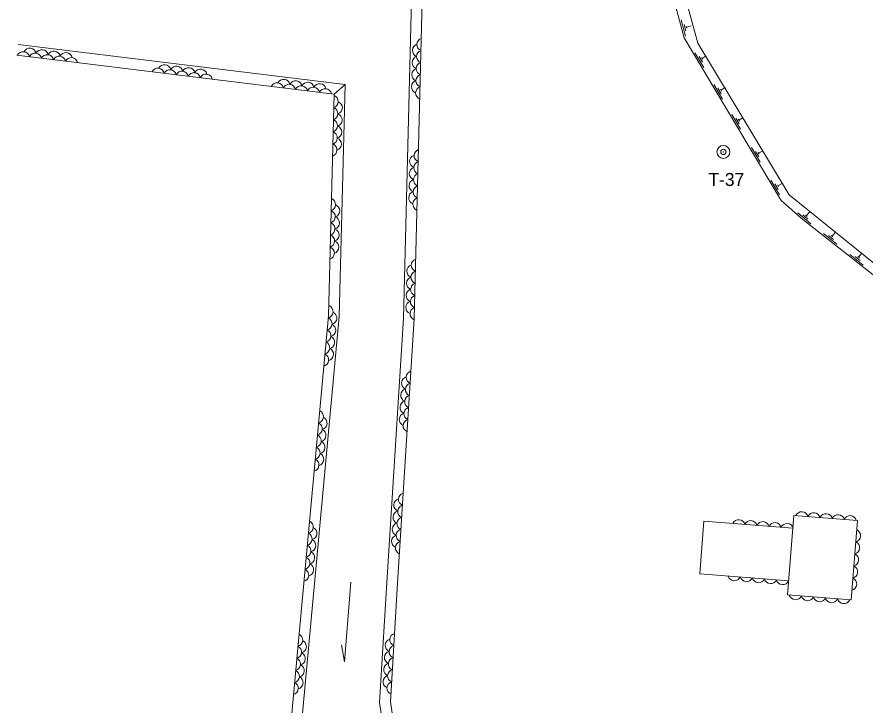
# Model space of a CAD drawing. Units: millimetres, scale not verified. Extents: x 56189 to 355068, y 31537 to 257017.
# Drawn here: x 60672 to 100221, y 79237 to 111320 of the extents above; entities that cross this region are included whole.
import ezdxf
from ezdxf.enums import TextEntityAlignment as Align

# ---------------------------------------------------------------- set-up
doc = ezdxf.new("R2010")
doc.units = ezdxf.units.MM
doc.header["$LTSCALE"] = 500
doc.header["$PDMODE"] = 32
doc.header["$PDSIZE"] = 250
doc.layers.add('0平面図-0通り芯', color=3, linetype='Continuous', lineweight=13)
doc.styles.add('MS-ゴシック-5.0-1.0', font='')
doc.styles.get('MS-ゴシック-5.0-1.0').set_extended_font_data('MS-ゴシック-5.0-1.0')

msp = doc.modelspace()

# ---------------------------------------------------------------- linework, layer by layer
at = {"layer": '0平面図-0通り芯'}
for p, q in [((90740.9, 114271), (91791.2, 110343)), ((91510.6, 113388.7), (92428.4, 110094.6)), ((79075, 112137.1), (78696.7, 97274.2)), ((79573.8, 112080), (79196.6, 97261.5)), ((91791.2, 110343), (96302.5, 102762.1)), ((75973, 108165.3), (60725, 110034)), ((92428.4, 110094.6), (96681.3, 103019.4)), ((75461.6, 107724.3), (60671.6, 109536.8)), ((75461.6, 107724.3), (75973, 108165.3)), ((75973, 108165.3), (75697.7, 97350.6)), ((75461.6, 107724.3), (75198.3, 97380)), ((96681.3, 103019.4), (136076.2, 71231)), ((96302.5, 102762.1), (97326.2, 101882)), ((97326.2, 101882), (105255.3, 95600.9)), ((73410.2, 78066.1), (75198.3, 97380)), ((75697.7, 97350.6), (73911.2, 78054.7)), ((78696.7, 97274.2), (77915.2, 84947.9)), ((79195.7, 97242.6), (78414.2, 84916.3)), ((92512.8, 85358.7), (92707.9, 87809.6)), ((92707.9, 87809.6), (96856.5, 87479.5)), ((96609.2, 84372.1), (96904.1, 88077.6)), ((96904.1, 88077.6), (99868.2, 87841.7)), ((99573.3, 84136.2), (99868.2, 87841.7)), ((96661.5, 85028.6), (92512.8, 85358.7)), ((76235.3, 84958.7), (75953.1, 81244.7)), ((77915.2, 84947.9), (77583, 79356.8)), ((78085.3, 79379.8), (78414.4, 84918.3)), ((99573.3, 84136.2), (96609.2, 84372.1)), ((75953.1, 81244.7), (75804.7, 82045)), ((77583, 79356.8), (78249.2, 74967.2)), ((78085.3, 79379.8), (78751.1, 74992.6))]:
    msp.add_line(p, q, dxfattribs=at)
at = {"layer": '0平面図-0通り芯', "color": 4}
for p, q in [((91642.1, 111190.9), (91848.7, 110418.1)), ((91779.1, 110968.8), (91856.6, 110679)), ((91877.4, 110891.6), (91903.2, 110795)), ((91890.3, 110843.3), (92107.7, 110901.4)), ((92289.2, 109652.8), (92698.3, 108965.3)), ((92481.5, 109476.3), (92634.9, 109218.5)), ((92597.1, 109428.7), (92648.2, 109342.8)), ((92622.6, 109385.8), (92816, 109500.8)), ((93168.4, 108175.4), (93577.5, 107487.9)), ((93360.7, 107998.9), (93514.1, 107741.1)), ((93501.9, 107908.3), (93695.2, 108023.4)), ((93476.3, 107951.3), (93527.4, 107865.4)), ((94002.1, 106774.5), (94411.2, 106087)), ((94194.4, 106598), (94347.8, 106340.2)), ((94309.9, 106550.4), (94361.1, 106464.4)), ((94335.5, 106507.4), (94528.9, 106622.5)), ((94921.1, 105230.1), (95330.2, 104542.6)), ((95113.4, 105053.6), (95266.8, 104795.8)), ((95229, 105006.1), (95280.1, 104920.1)), ((95254.5, 104963.1), (95447.9, 105078.1)), ((95823.9, 103713), (96233, 103025.5)), ((96016.2, 103536.5), (96169.6, 103278.7)), ((96131.8, 103488.9), (96182.9, 103403)), ((96157.4, 103446), (96350.7, 103561)), ((97080, 102192.6), (97686.6, 101671)), ((97318.5, 102086.5), (97546, 101890.9)), ((97443.2, 102078.1), (97519, 102012.9)), ((97481.1, 102045.6), (97627.8, 102216.2)), ((98685.6, 101092.2), (98825.3, 101268.5)), ((98278.9, 101222.9), (98906, 100726.2)), ((98521.5, 101126.5), (98756.6, 100940.2)), ((98646.4, 101123.2), (98724.8, 101061.1)), ((99513.3, 100245.2), (100140.4, 99748.4)), ((99755.8, 100148.7), (99991, 99962.4)), ((99880.8, 100145.4), (99959.2, 100083.3)), ((99920, 100114.4), (100059.7, 100290.8))]:
    msp.add_line(p, q, dxfattribs=at)
at = {"layer": '0平面図-0通り芯'}
msp.add_circle((93616.9, 105026.7), 300, dxfattribs=at)
at = {"layer": '0平面図-0通り芯', "color": 4}
for centre, start, end in [((79414.6, 109759), 108.01308, 249.07069), ((79621.7, 110033.8), 108.01308, 249.07069), ((60962.2, 109400.5), 12.48428, 153.54187), ((61269.4, 109564.3), 12.48428, 153.54187), ((61523, 109331.7), 12.48428, 153.54187), ((61830.2, 109495.6), 12.48428, 153.54187), ((62083.8, 109263), 12.48428, 153.54187), ((62391, 109426.9), 12.48428, 153.54187), ((62951.9, 109358.1), 12.48428, 153.54187), ((79607.3, 109469), 108.01308, 249.07069), ((62644.6, 109194.3), 12.48428, 153.54187), ((63205.4, 109125.6), 12.48428, 153.54187), ((79400.3, 109194.2), 108.01308, 249.07069), ((79592.9, 108904.2), 108.01308, 249.07069), ((67244.9, 108630.5), 12.48428, 153.54187), ((67552.1, 108794.4), 12.48428, 153.54187), ((67805.7, 108561.8), 12.48428, 153.54187), ((68112.9, 108725.6), 12.48428, 153.54187), ((68366.5, 108493.1), 12.48428, 153.54187), ((68673.7, 108656.9), 12.48428, 153.54187), ((69234.5, 108588.2), 12.48428, 153.54187), ((79385.9, 108629.4), 108.01308, 249.07069), ((68927.3, 108424.3), 12.48428, 153.54187), ((69488.1, 108355.6), 12.48428, 153.54187), ((73108.6, 108113.4), 12.48428, 153.54187), ((79578.6, 108339.4), 108.01308, 249.07069), ((72801.4, 107949.5), 12.48428, 153.54187), ((73362.2, 107880.8), 12.48428, 153.54187), ((73669.4, 108044.6), 12.48428, 153.54187), ((73923, 107812.1), 12.48428, 153.54187), ((74230.2, 107975.9), 12.48428, 153.54187), ((74483.8, 107743.4), 12.48428, 153.54187), ((74791, 107907.2), 12.48428, 153.54187), ((75044.6, 107674.6), 12.48428, 153.54187), ((79371.5, 108064.6), 108.01308, 249.07069), ((79564.2, 107774.6), 108.01308, 249.07069), ((75352.7, 107375.7), 288.01309, 69.07069), ((75545.4, 107085.7), 288.01309, 69.07069), ((75338.3, 106810.9), 288.01309, 69.07069), ((75531, 106520.9), 288.01309, 69.07069), ((75323.9, 106246.1), 288.01309, 69.07069), ((75516.6, 105956.1), 288.01309, 69.07069), ((75309.5, 105681.3), 288.01309, 69.07069), ((75502.2, 105391.3), 288.01309, 69.07069), ((75295.2, 105116.5), 288.01309, 69.07069), ((79282.8, 104580.9), 108.01308, 249.07069), ((79489.9, 104855.7), 108.01308, 249.07069), ((79475.5, 104290.9), 108.01308, 249.07069), ((79268.4, 104016), 108.01308, 249.07069), ((79254.1, 103451.2), 108.01308, 249.07069), ((79461.1, 103726), 108.01308, 249.07069), ((79446.8, 103161.2), 108.01308, 249.07069), ((75230.4, 102571.9), 288.01309, 69.07069), ((79239.7, 102886.4), 108.01308, 249.07069), ((79432.4, 102596.4), 108.01308, 249.07069), ((75423.1, 102281.9), 288.01309, 69.07069), ((75216, 102007.1), 288.01309, 69.07069), ((75201.6, 101442.2), 288.01309, 69.07069), ((75408.7, 101717.1), 288.01309, 69.07069), ((75394.3, 101152.2), 288.01309, 69.07069), ((75187.3, 100877.4), 288.01309, 69.07069), ((75379.9, 100587.4), 288.01309, 69.07069), ((75172.9, 100312.6), 288.01309, 69.07069), ((79152.7, 99468.2), 108.01308, 249.07069), ((79359.8, 99743.1), 108.01308, 249.07069), ((79345.4, 99178.2), 108.01308, 249.07069), ((79138.3, 98903.4), 108.01308, 249.07069), ((79331, 98613.4), 108.01308, 249.07069), ((79123.9, 98338.6), 108.01308, 249.07069), ((79316.6, 98048.6), 108.01308, 249.07069), ((75116.5, 97581.3), 284.18176, 65.23938), ((79109.6, 97773.8), 108.01308, 249.07069), ((79302.2, 97483.8), 108.01308, 249.07069), ((75064.4, 97018.7), 284.18176, 65.23938), ((75289.4, 97279.1), 284.18176, 65.23938), ((75237.3, 96716.5), 284.18176, 65.23938), ((75012.3, 96456.1), 284.18176, 65.23938), ((74960.2, 95893.5), 284.18176, 65.23938), ((75185.2, 96153.9), 284.18176, 65.23938), ((75133.1, 95591.3), 284.18176, 65.23938), ((74908.1, 95330.9), 284.18176, 65.23938), ((78905.5, 94245.6), 105.84361, 246.9012), ((79122.8, 94512.4), 105.84361, 246.9012), ((79087.1, 93948.6), 105.84361, 246.9012), ((78869.8, 93681.8), 105.84361, 246.9012), ((78834, 93117.9), 105.84361, 246.9012), ((79051.3, 93384.7), 105.84361, 246.9012), ((74662.9, 92681.8), 284.18176, 65.23938), ((79015.6, 92820.8), 105.84361, 246.9012), ((74835.8, 92379.6), 284.18176, 65.23938), ((78798.3, 92554), 105.84361, 246.9012), ((78979.8, 92256.9), 105.84361, 246.9012), ((74610.8, 92119.2), 284.18176, 65.23938), ((74558.7, 91556.6), 284.18176, 65.23938), ((74783.7, 91817), 284.18176, 65.23938), ((74731.6, 91254.4), 284.18176, 65.23938), ((74506.6, 90994), 284.18176, 65.23938), ((74679.5, 90691.8), 284.18176, 65.23938), ((74454.5, 90431.4), 284.18176, 65.23938), ((78762.3, 88825.2), 105.84361, 246.9012), ((78545, 88558.4), 105.84361, 246.9012), ((78509.2, 87994.6), 105.84361, 246.9012), ((78726.5, 88261.4), 105.84361, 246.9012), ((97270.3, 87948.1), 14.92139, 155.97899), ((97833.5, 87903.3), 14.92139, 155.97899), ((74187, 87541.2), 284.18176, 65.23938), ((78690.8, 87697.5), 105.84361, 246.9012), ((94327.6, 87580.4), 14.92133, 155.97893), ((94890.9, 87535.6), 14.92133, 155.97893), ((98396.7, 87858.5), 14.92139, 155.97899), ((98959.9, 87813.6), 14.92139, 155.97899), ((99523.1, 87768.8), 14.92139, 155.97899), ((74359.8, 87239), 284.18176, 65.23938), ((78473.5, 87430.7), 105.84361, 246.9012), ((78655, 87133.6), 105.84361, 246.9012), ((95454.1, 87490.8), 14.92133, 155.97893), ((96017.3, 87445.9), 14.92133, 155.97893), ((96580.5, 87401.1), 14.92133, 155.97893), ((99711.6, 87134.6), 284.9214, 65.979), ((74134.9, 86978.6), 284.18176, 65.23938), ((78437.7, 86866.8), 105.84361, 246.9012), ((74082.8, 86416.1), 284.18176, 65.23938), ((74307.8, 86676.4), 284.18176, 65.23938), ((78619.3, 86569.8), 105.84361, 246.9012), ((99666.8, 86571.4), 284.9214, 65.979), ((74255.7, 86113.8), 284.18176, 65.23938), ((99621.9, 86008.2), 284.9214, 65.979), ((74030.7, 85853.5), 284.18176, 65.23938), ((74203.6, 85551.2), 284.18176, 65.23938), ((73978.6, 85290.9), 284.18176, 65.23938), ((99577.1, 85445), 284.9214, 65.979), ((94128.8, 85330.5), 194.92133, 335.97891), ((94692, 85285.6), 194.92133, 335.97891), ((95255.2, 85240.8), 194.92133, 335.97891), ((95818.4, 85196), 194.92133, 335.97891), ((96381.6, 85151.2), 194.92133, 335.97891), ((99532.3, 84881.8), 284.9214, 65.979), ((96977, 84443.1), 194.92183, 335.97942), ((97540.2, 84398.3), 194.92183, 335.97942), ((98103.4, 84353.5), 194.92183, 335.97942), ((98666.6, 84308.6), 194.92183, 335.97942), ((99229.9, 84263.8), 194.92183, 335.97942), ((73698.8, 82267.9), 284.18176, 65.23938), ((78141.8, 82016.6), 106.07072, 247.12833), ((78358, 82284.2), 106.07072, 247.12833), ((73646.7, 81705.3), 284.18176, 65.23938), ((73871.6, 81965.6), 284.18176, 65.23938), ((78324.5, 81720.2), 106.07072, 247.12833), ((73819.5, 81403), 284.18176, 65.23938), ((78108.3, 81452.6), 106.07072, 247.12833), ((73594.6, 81142.7), 284.18176, 65.23938), ((73767.4, 80840.4), 284.18176, 65.23938), ((78074.8, 80888.6), 106.07072, 247.12833), ((78291, 81156.2), 106.07072, 247.12833), ((73542.5, 80580.1), 284.18176, 65.23938), ((78257.5, 80592.2), 106.07072, 247.12833), ((73490.4, 80017.5), 284.18176, 65.23938), ((73715.4, 80277.9), 284.18176, 65.23938), ((78041.2, 80324.6), 106.07072, 247.12833), ((78224, 80028.2), 106.07072, 247.12833)]:
    msp.add_arc(centre, 300, start, end, dxfattribs=at)
at = {"layer": '0平面図-0通り芯', "color": 7}
msp.add_point((93616.9, 105026.7), dxfattribs=at)

# ---------------------------------------------------------------- texts
at = {"layer": '0平面図-0通り芯', "color": 4, "style": 'MS-ゴシック-5.0-1.0'}
msp.add_text('T-37', height=607.6, dxfattribs=at).set_placement((92916.5, 103255.4), align=Align.BOTTOM_LEFT)

doc.saveas('drawing.dxf')
